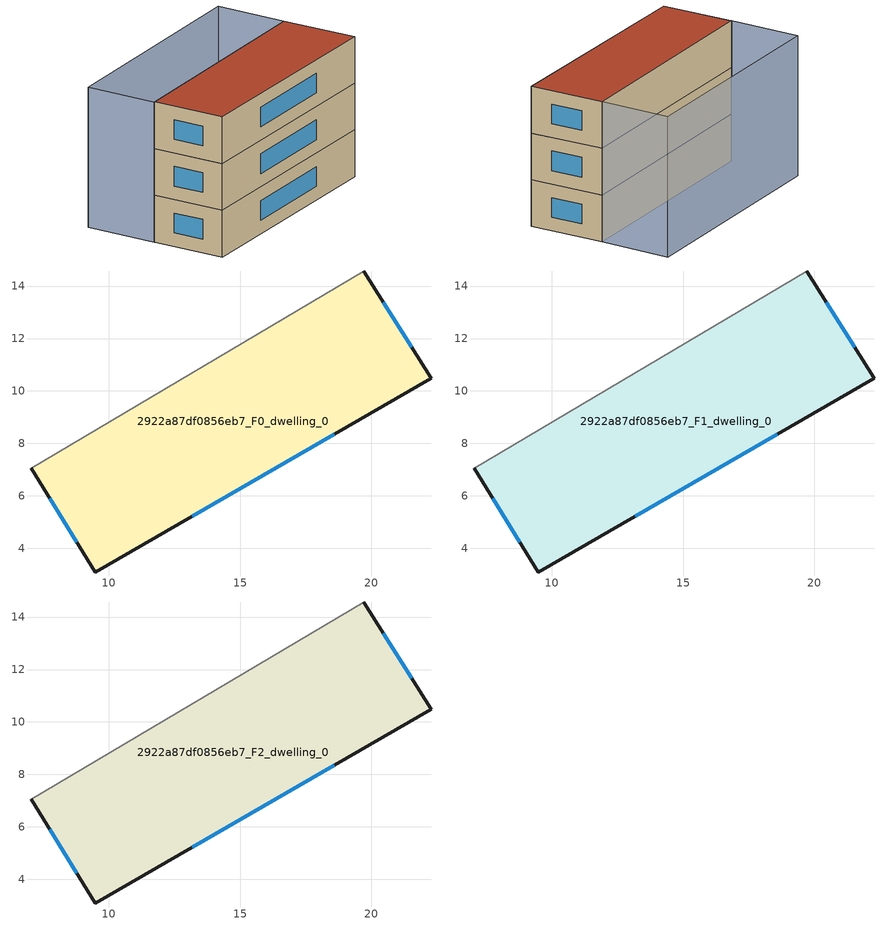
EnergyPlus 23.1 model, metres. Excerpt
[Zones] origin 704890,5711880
2922a87df0856eb7_F0_dwelling_0
 floor ground (EU_floor_Construction): 19.71,14.58 22.3,10.48 9.48,3.09 7.03,7.05 z0
 wall outside (EU_wall_Construction): 7.03,7.05 9.48,3.09 22.3,10.48 19.71,14.58 z0:3
 wall adiabatic (EU_wall_Construction): 19.71,14.58 7.03,7.05 z0:3
 window (EU_Window_Construction): 21.55,11.67 20.46,13.39 / 13.19,5.23 18.6,8.35 / 7.74,5.91 8.77,4.24 z0.87:2.13
2922a87df0856eb7_F1_dwelling_0
 floor to 2922a87df0856eb7_F0_dwelling_0 (EU_floor_Construction): 19.71,14.58 22.3,10.48 9.48,3.09 7.03,7.05 z3
 wall outside (EU_wall_Construction): 7.03,7.05 9.48,3.09 22.3,10.48 19.71,14.58 z3:6
 wall adiabatic (EU_wall_Construction): 19.71,14.58 7.03,7.05 z3:6
 window (EU_Window_Construction): 21.55,11.67 20.46,13.39 / 13.19,5.23 18.6,8.35 / 7.74,5.91 8.77,4.24 z3.87:5.13
2922a87df0856eb7_F2_dwelling_0
 floor to 2922a87df0856eb7_F1_dwelling_0 (EU_floor_Construction): 19.71,14.58 22.3,10.48 9.48,3.09 7.03,7.05 z6
 wall outside (EU_wall_Construction): 7.03,7.05 9.48,3.09 22.3,10.48 19.71,14.58 z6:9
 wall adiabatic (EU_wall_Construction): 19.71,14.58 7.03,7.05 z6:9
 window (EU_Window_Construction): 21.55,11.67 20.46,13.39 / 13.19,5.23 18.6,8.35 / 7.74,5.91 8.77,4.24 z6.87:8.13
 roof outside (EU_roof_Construction): 22.3,10.48 19.71,14.58 7.03,7.05 9.48,3.09 z9
shading: 19.71,14.58 6.97,7.01 / 6.97,7.01 4.64,10.94 / 4.64,10.94 17.38,18.5 / 17.38,18.5 19.71,14.58 z0:9
[Building]
EU S2 Campaign: North Axis=0; Terrain=City; Solar Distribution=FullExterior
[Site:Location]
London: Latitude=51.5; Longitude=-0.5; Time Zone=0; Elevation=25
[SizingPeriod:WeatherFileDays]
AnnualSizingPeriod: Begin Month=1; Begin Day of Month=1; End Month=12; End Day of Month=31; Day of Week for Start Day=Monday; Use Weather File Daylight Saving Period=No; Use Weather File Rain and Snow Indicators=No
[MATERIAL]
EU_InternalMass_Material: Roughness=MediumRough; Thickness=0.1; Conductivity=1; Density=1800; Specific Heat=900; Thermal Absorptance=0.9; Solar Absorptance=0.7; Visible Absorptance=0.7
[MATERIAL:NOMASS] Roughness=MediumRough; Thermal Absorptance=0.9; Solar Absorptance=0.7; Visible Absorptance=0.7
Name | Thermal Resistance
EU_wall_NoMass | 0.724719
EU_roof_NoMass | 2.98947
EU_floor_NoMass | 2.39157
[WINDOWMATERIAL:SIMPLEGLAZINGSYSTEM]
EU_Window_SimpleGlazing: UFactor=2.63425; Solar Heat Gain Coefficient=0.76; Visible Transmittance=0.76
[CONSTRUCTION]
EU_wall_Construction: EU_wall_NoMass
EU_roof_Construction: EU_roof_NoMass
EU_floor_Construction: EU_floor_NoMass
EU_Window_Construction: EU_Window_SimpleGlazing
EU_InternalMass_Construction: EU_InternalMass_Material
[ZONE] Type=1; Multiplier=1; Ceiling Height=autocalculate; Floor Area=autocalculate; Part of Total Floor Area=Yes
Name | Volume
2922a87df0856eb7_F0_dwelling_0 | 210.322
2922a87df0856eb7_F1_dwelling_0; 2922a87df0856eb7_F2_dwelling_0 | 210.323
[INTERNALMASS] Construction=EU_InternalMass_Construction; Surface Area=70.1076
Name | Zone or ZoneList
2922a87df0856eb7_F0_dwelling_0_EU_InternalMass | 2922a87df0856eb7_F0_dwelling_0
2922a87df0856eb7_F1_dwelling_0_EU_InternalMass | 2922a87df0856eb7_F1_dwelling_0
2922a87df0856eb7_F2_dwelling_0_EU_InternalMass | 2922a87df0856eb7_F2_dwelling_0
[OTHEREQUIPMENT] Fuel Type=Electricity; Design Level Calculation Method=Watts/Area; Power per Zone Floor Area=1; Fraction Latent=0; Fraction Radiant=0; Fraction Lost=0; Carbon Dioxide Generation Rate=0; EndUse Subcategory=EU_Step8_InternalGains
Name | Zone or ZoneList or Space or SpaceList | Schedule
EU_Step8_InternalGain_2922a87df0856eb7_F0_dwelling_0_f000 | 2922a87df0856eb7_F0_dwelling_0 | EU_Step8_GainSchedule_2922a87df0856eb7_F0_dwelling_0_f000
EU_Step8_InternalGain_2922a87df0856eb7_F1_dwelling_0_f000 | 2922a87df0856eb7_F1_dwelling_0 | EU_Step8_GainSchedule_2922a87df0856eb7_F1_dwelling_0_f000
EU_Step8_InternalGain_2922a87df0856eb7_F2_dwelling_0_f000 | 2922a87df0856eb7_F2_dwelling_0 | EU_Step8_GainSchedule_2922a87df0856eb7_F2_dwelling_0_f000
[ZONEVENTILATION:DESIGNFLOWRATE] Schedule=EU_AlwaysOn; Design Flow Rate Calculation Method=AirChanges/Hour; Air Changes per Hour=0.418135; Ventilation Type=Natural; Fan Pressure Rise=0; Fan Total Efficiency=1; Constant Term Coefficient=1; Temperature Term Coefficient=0; Velocity Term Coefficient=0; Velocity Squared Term Coefficient=0; Minimum Indoor Temperature=-100; Maximum Indoor Temperature=100; Delta Temperature=-100; Minimum Outdoor Temperature=-100; Maximum Outdoor Temperature=100; Maximum Wind Speed=40
Name | Zone or ZoneList or Space or SpaceList
EU_ConstantAir_2922a87df0856eb7_F0_dwelling_0 | 2922a87df0856eb7_F0_dwelling_0
EU_ConstantAir_2922a87df0856eb7_F1_dwelling_0 | 2922a87df0856eb7_F1_dwelling_0
EU_ConstantAir_2922a87df0856eb7_F2_dwelling_0 | 2922a87df0856eb7_F2_dwelling_0
[HVACTEMPLATE:THERMOSTAT] Constant Heating Setpoint=20; Constant Cooling Setpoint=50
EU_HeatOnly_2922a87df0856eb7_F0_dwelling_0; EU_HeatOnly_2922a87df0856eb7_F1_dwelling_0; EU_HeatOnly_2922a87df0856eb7_F2_dwelling_0
[HVACTEMPLATE:ZONE:IDEALLOADSAIRSYSTEM] System Availability Schedule=EU_AlwaysOn; Maximum Heating Supply Air Temperature=50; Minimum Cooling Supply Air Temperature=13; Maximum Heating Supply Air Humidity Ratio=0.0156; Minimum Cooling Supply Air Humidity Ratio=0.0077; Heating Limit=NoLimit; Cooling Limit=NoLimit; Heating Availability Schedule=EU_AlwaysOn; Cooling Availability Schedule=EU_CoolingOff; Dehumidification Control Type=ConstantSensibleHeatRatio; Cooling Sensible Heat Ratio=0.7; Dehumidification Setpoint=60; Humidification Control Type=None; Humidification Setpoint=30; Outdoor Air Method=None; Outdoor Air Flow Rate per Person=0.00944; Outdoor Air Flow Rate per Zone Floor Area=0; Outdoor Air Flow Rate per Zone=0; Demand Controlled Ventilation Type=None; Outdoor Air Economizer Type=NoEconomizer; Heat Recovery Type=None; Sensible Heat Recovery Effectiveness=0.7; Latent Heat Recovery Effectiveness=0.65
Name | Template Thermostat
2922a87df0856eb7_F0_dwelling_0 | EU_HeatOnly_2922a87df0856eb7_F0_dwelling_0
2922a87df0856eb7_F1_dwelling_0 | EU_HeatOnly_2922a87df0856eb7_F1_dwelling_0
2922a87df0856eb7_F2_dwelling_0 | EU_HeatOnly_2922a87df0856eb7_F2_dwelling_0
[SIZING:ZONE] Zone Cooling Design Supply Air Temperature Input Method=SupplyAirTemperature; Zone Cooling Design Supply Air Temperature=13; Zone Heating Design Supply Air Temperature Input Method=SupplyAirTemperature; Zone Heating Design Supply Air Temperature=50; Zone Cooling Design Supply Air Humidity Ratio=0.008; Zone Heating Design Supply Air Humidity Ratio=0.008; Cooling Design Air Flow Method=DesignDay; Cooling Design Air Flow Rate=0; Cooling Minimum Air Flow per Zone Floor Area=0.000762; Cooling Minimum Air Flow=0; Cooling Minimum Air Flow Fraction=0.2; Heating Design Air Flow Method=DesignDay; Heating Design Air Flow Rate=0; Heating Maximum Air Flow per Zone Floor Area=0.002032; Heating Maximum Air Flow=0.141576; Heating Maximum Air Flow Fraction=0.3; Account for Dedicated Outdoor Air System=No; Dedicated Outdoor Air System Control Strategy=NeutralSupplyAir; Dedicated Outdoor Air Low Setpoint Temperature for Design=autosize; Dedicated Outdoor Air High Setpoint Temperature for Design=autosize; Zone Load Sizing Method=Sensible Load Only No Latent Load; Zone Latent Cooling Design Supply Air Humidity Ratio Input Method=HumidityRatioDifference; Zone Cooling Design Supply Air Humidity Ratio Difference=0.005; Zone Latent Heating Design Supply Air Humidity Ratio Input Method=HumidityRatioDifference; Zone Humidification Design Supply Air Humidity Ratio Difference=0.005
2922a87df0856eb7_F0_dwelling_0; 2922a87df0856eb7_F1_dwelling_0; 2922a87df0856eb7_F2_dwelling_0
[SCHEDULE:CONSTANT]
Name | Hourly Value
EU_AlwaysOn | 1
EU_CoolingOff | 0
[SCHEDULE:FILE] Column Number=1; Rows to Skip at Top=0; Number of Hours of Data=8760; Column Separator=Comma; Interpolate to Timestep=No; Minutes per Item=60; Adjust Schedule for Daylight Savings=Yes
Name | File
EU_Step8_GainSchedule_2922a87df0856eb7_F0_dwelling_0_f000 | ../../schedules/2922a87df0856eb7/2922a87df0856eb7_F0_dwelling_0_f000_gain.csv
EU_Step8_GainSchedule_2922a87df0856eb7_F1_dwelling_0_f000 | ../../schedules/2922a87df0856eb7/2922a87df0856eb7_F1_dwelling_0_f000_gain.csv
EU_Step8_GainSchedule_2922a87df0856eb7_F2_dwelling_0_f000 | ../../schedules/2922a87df0856eb7/2922a87df0856eb7_F2_dwelling_0_f000_gain.csv
